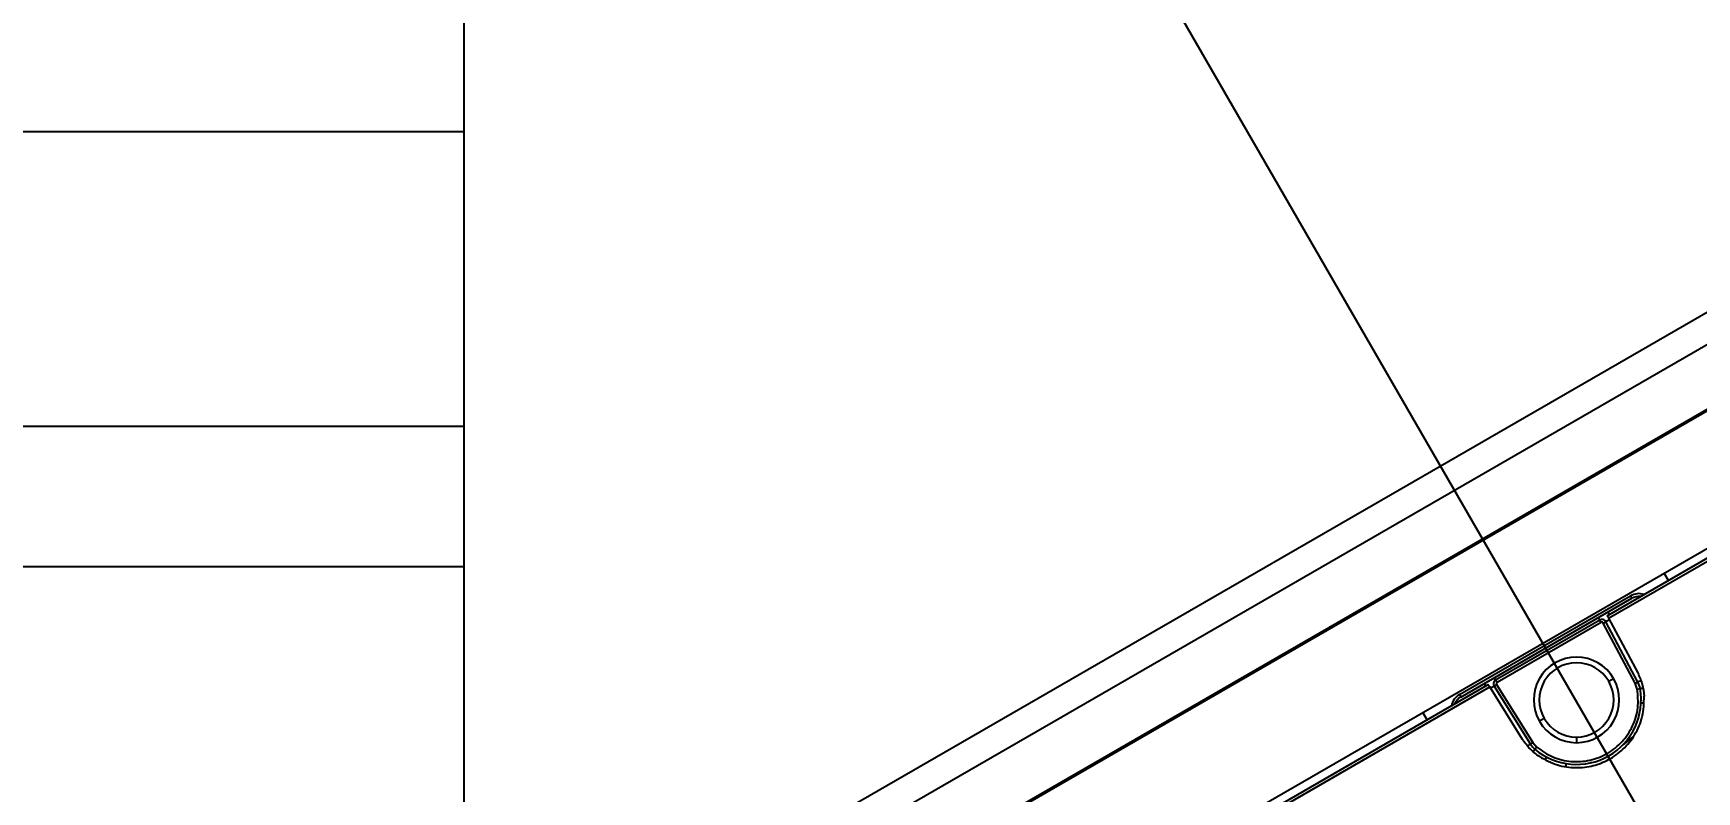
# Model space of a CAD drawing. Header units: millimetres. Extents: x 3916 to 10869, y 6515 to 11511.
# Drawn here: x 7078.7 to 7138, y 8837.8 to 8864.8 of the extents above; entities that cross this region are included whole.
import ezdxf

# ---------------------------------------------------------------- set-up
doc = ezdxf.new("R2010")
doc.units = ezdxf.units.MM
doc.header["$LTSCALE"] = 50
doc.header["$PDSIZE"] = -1
doc.linetypes.add('CENTERX2', pattern=[20.32, 12.7, -2.54, 2.54, -2.54])
doc.layers.add('CENTER_LINE', color=1, linetype='CENTERX2')
doc.layers.add('dim', color=4, linetype='Continuous', lineweight=18)
doc.styles.add('SLDTEXTSTYLE0', font='GULIM.TTC')
doc.dimstyles.new('ISO-25', dxfattribs={"dimtxt": 2.5, "dimasz": 2.5, "dimexe": 1.25, "dimexo": 0.625, "dimtad": 1, "dimtxsty": 'SLDTEXTSTYLE0', "dimcen": 2.5, "dimadec": 0, "dimazin": 0, "dimtfac": 1, "dimtmove": 0, "dimatfit": 3, "dimfxl": 0, "dimarcsym": 0})

# ---------------------------------------------------------------- blocks, each defined once
blk = doc.blocks.new('*D26')
at = {"layer": 'Defpoints', "color": 0}
for p in [(7076.309, 10374.327), (7115.34, 8872.803), (7170.485, 8777.288), (7168.471, 8417.732), (7076.309, 7240.741)]:
    blk.add_point(p, dxfattribs=at)
at = {"layer": 'dim', "color": 0, "lineweight": -2, "ltscale": 2}
blk.add_line((7176.735, 8766.463), (7354.177, 8459.124), dxfattribs=at)
blk.add_arc((7076.309, 8940.406), 530.736, 275.39976, 294.60024, dxfattribs=at)
at = {"layer": 'dim', "color": 0}
for points in [[(7301.069, 8450.437), (7293.425, 8465.247), (7341.677, 8480.775)], [(7125.861, 8420.349), (7126.646, 8403.701), (7076.309, 8409.669)]]:
    blk.add_solid(points, dxfattribs=at)
at = {"layer": 'dim', "color": 0, "insert": (7203.612, 8465.304), "char_height": 50, "attachment_point": 5, "rotation": 15, "style": 'SLDTEXTSTYLE0'}
blk.add_mtext('30%%d', dxfattribs=at)
blk = doc.blocks.new('*D28')
at = {"layer": 'Defpoints', "color": 0}
for p in [(7076.309, 9545.787), (7142.913, 8825.045), (7360.887, 8825.045)]:
    blk.add_point(p, dxfattribs=at)
at = {"layer": 'dim', "color": 0, "lineweight": -2, "ltscale": 2}
for p, q in [((7088.809, 9545.787), (7385.887, 9545.787)), ((7360.887, 9495.787), (7360.887, 8875.045)), ((7155.413, 8825.045), (7385.887, 8825.045))]:
    blk.add_line(p, q, dxfattribs=at)
at = {"layer": 'dim', "color": 0}
for points in [[(7369.22, 9495.787), (7352.554, 9495.787), (7360.887, 9545.787)], [(7352.554, 8875.045), (7369.22, 8875.045), (7360.887, 8825.045)]]:
    blk.add_solid(points, dxfattribs=at)
at = {"layer": 'dim', "color": 0, "insert": (7318.637, 9185.416), "char_height": 50, "attachment_point": 5, "rotation": 90, "style": 'SLDTEXTSTYLE0'}
blk.add_mtext('720,74', dxfattribs=at)
blk = doc.blocks.new('*D37')
at = {"layer": 'Defpoints', "color": 0}
for p in [(7269.115, 10680.896), (7076.309, 10374.327), (7170.485, 10314.286), (7115.34, 10218.771), (7076.309, 7240.741)]:
    blk.add_point(p, dxfattribs=at)
at = {"layer": 'dim', "color": 0, "lineweight": -2, "ltscale": 2}
for p, q in [((7076.309, 10386.827), (7076.309, 10739.893)), ((7176.735, 10325.111), (7370.672, 10661.019))]:
    blk.add_line(p, q, dxfattribs=at)
blk.add_arc((7076.309, 10151.168), 563.725, 65.08356, 84.91644, dxfattribs=at)
at = {"layer": 'dim', "color": 0}
for points in [[(7126.63, 10721.001), (7125.891, 10704.351), (7076.309, 10714.893)], [(7309.962, 10655.029), (7317.647, 10669.818), (7358.172, 10639.368)]]:
    blk.add_solid(points, dxfattribs=at)
at = {"layer": 'dim', "color": 0, "insert": (7232.274, 10733.235), "char_height": 50, "attachment_point": 5, "rotation": 345, "style": 'SLDTEXTSTYLE0'}
blk.add_mtext('30%%d', dxfattribs=at)

msp = doc.modelspace()

# ---------------------------------------------------------------- linework, layer by layer
at = {"color": 7, "linetype": 'Continuous', "lineweight": 25}
for p, q in [((7094.059, 8886.287), (7094.059, 8829.287)), ((7094.059, 8829.287), (7164.059, 8869.701)), ((7097.157, 8829.921), (7161.961, 8867.335)), ((7098.157, 8828.189), (7162.961, 8865.603)), ((7102.308, 8830.528), (7158.362, 8862.891)), ((7094.059, 8861.287), (7058.559, 8861.287)), ((7104.434, 8826.847), (7160.487, 8859.21)), ((7134.808, 8844.037), (7160.637, 8858.95)), ((7134.854, 8843.95), (7160.687, 8858.864)), ((7094.059, 8850.787), (7058.559, 8850.787)), ((7058.559, 8845.787), (7094.059, 8845.787)), ((7136.984, 8845.294), (7136.834, 8845.554)), ((7129.54, 8841.227), (7135.632, 8844.744)), ((7129.59, 8841.14), (7135.682, 8844.658)), ((7134.544, 8843.885), (7134.494, 8843.971)), ((7134.854, 8843.95), (7135.278, 8843.154)), ((7134.543, 8843.885), (7130.829, 8841.74)), ((7134.593, 8843.798), (7130.879, 8841.653)), ((7134.544, 8843.885), (7134.543, 8843.885)), ((7134.593, 8843.798), (7134.543, 8843.885)), ((7134.663, 8843.778), (7134.751, 8843.825)), ((7135.806, 8841.628), (7134.663, 8843.778)), ((7135.894, 8841.675), (7134.751, 8843.825)), ((7135.278, 8843.154), (7135.891, 8842)), ((7104.584, 8826.587), (7130.564, 8841.587)), ((7130.861, 8841.584), (7130.777, 8841.531)), ((7130.829, 8841.74), (7130.779, 8841.827)), ((7130.879, 8841.653), (7130.829, 8841.74)), ((7130.861, 8841.584), (7132.152, 8839.518)), ((7134.859, 8841.7), (7135.032, 8841.8)), ((7135.806, 8841.628), (7135.894, 8841.675)), ((7135.877, 8841.421), (7135.806, 8841.628)), ((7104.633, 8826.502), (7130.617, 8841.503)), ((7129.54, 8841.227), (7129.59, 8841.14)), ((7131.787, 8839.63), (7130.617, 8841.503)), ((7130.777, 8841.531), (7132.067, 8839.465)), ((7135.877, 8841.421), (7135.976, 8841.439)), ((7128.388, 8840.331), (7128.238, 8840.591)), ((7132.564, 8840.375), (7132.39, 8840.275)), ((7132.152, 8839.518), (7132.067, 8839.465)), ((7132.152, 8839.518), (7132.295, 8839.353)), ((7132.295, 8839.353), (7132.231, 8839.277)), ((7133.711, 8839.712), (7133.711, 8839.512))]:
    msp.add_line(p, q, dxfattribs=at)
for centre, radius, start, end in [((7135.932, 8844.225), 0.6, 71.81031, 120), ((7135.932, 8844.225), 0.5, 83.1301, 120), ((7134.618, 8843.755), 0.15, 28, 120), ((7133.711, 8841.037), 1.525, 30, 210), ((7133.711, 8841.037), 1.325, 30, 210), ((7130.904, 8841.61), 0.15, 120, 212), ((7133.711, 8841.037), 1.525, 270, 30), ((7133.711, 8841.037), 1.325, 270, 30), ((7135.188, 8841.299), 0.8, 10.05821, 28), ((7129.84, 8840.707), 0.6, 120, 168.18969), ((7129.84, 8840.707), 0.5, 120, 156.8699), ((7133.711, 8841.037), 2.3, 229.94179, 10.05821), ((7133.711, 8841.037), 1.525, 210, 270), ((7133.711, 8841.037), 1.325, 210, 270), ((7132.746, 8839.889), 0.8, 212, 229.94179), ((7135.58, 8839.229), 0.3, 120, 135.94237)]:
    msp.add_arc(centre, radius, start, end, dxfattribs=at)
for points in [[(7135.632, 8844.744), (7135.639, 8844.733), (7135.652, 8844.71), (7135.668, 8844.681), (7135.68, 8844.661), (7135.681, 8844.659), (7135.682, 8844.658)], [(7134.663, 8843.778), (7134.661, 8843.781), (7134.657, 8843.787), (7134.65, 8843.794), (7134.642, 8843.799), (7134.632, 8843.803), (7134.622, 8843.805), (7134.612, 8843.805), (7134.602, 8843.803), (7134.596, 8843.8), (7134.593, 8843.798)], [(7130.879, 8841.653), (7130.876, 8841.652), (7130.87, 8841.648), (7130.864, 8841.64), (7130.858, 8841.632), (7130.855, 8841.622), (7130.854, 8841.612), (7130.854, 8841.602), (7130.857, 8841.592), (7130.86, 8841.587), (7130.861, 8841.584)], [(7135.891, 8842), (7135.952, 8841.868), (7136.074, 8841.606), (7136.106, 8841.318), (7136.122, 8841.174)], [(7132.295, 8839.353), (7132.48, 8839.224), (7132.848, 8838.966), (7133.517, 8838.813), (7134.194, 8838.855), (7134.828, 8839.102), (7135.36, 8839.528), (7135.734, 8840.093), (7135.936, 8840.749), (7135.897, 8841.197), (7135.877, 8841.421)], [(7132.387, 8839.017), (7132.27, 8839.103), (7132.037, 8839.275), (7131.871, 8839.512), (7131.787, 8839.63)]]:
    msp.add_open_spline(points, degree=3, dxfattribs=at)
for points, knots in [([(7134.804, 8844.16), (7134.839, 8844.143), (7134.876, 8844.125), (7134.906, 8844.097), (7134.908, 8844.095)], [0, 0, 0, 0, 0.925527, 1, 1, 1, 1]), ([(7134.808, 8844.037), (7134.808, 8844.036), (7134.809, 8844.035), (7134.816, 8844.022), (7134.825, 8844.006), (7134.833, 8843.99), (7134.843, 8843.971), (7134.851, 8843.957), (7134.854, 8843.95)], [0, 0, 0, 0, 0.199312, 0.431928, 0.561339, 0.699157, 0.845379, 1, 1, 1, 1]), ([(7134.751, 8843.825), (7134.754, 8843.827), (7134.758, 8843.831), (7134.788, 8843.85), (7134.825, 8843.873), (7134.859, 8843.894), (7134.878, 8843.905)], [0, 0, 0, 0, 0.332942, 0.531738, 0.751642, 1, 1, 1, 1]), ([(7130.465, 8841.53), (7130.462, 8841.546), (7130.455, 8841.586), (7130.458, 8841.627), (7130.46, 8841.652)], [0, 0, 0, 0, 0.399148, 1, 1, 1, 1]), ([(7130.617, 8841.503), (7130.613, 8841.51), (7130.604, 8841.523), (7130.593, 8841.542), (7130.584, 8841.557), (7130.574, 8841.572), (7130.566, 8841.585), (7130.565, 8841.587), (7130.564, 8841.587)], [0, 0, 0, 0, 0.154621, 0.300843, 0.438661, 0.568072, 0.800688, 1, 1, 1, 1]), ([(7136.001, 8841.725), (7135.992, 8841.72), (7135.953, 8841.7), (7135.909, 8841.679), (7135.899, 8841.676), (7135.894, 8841.675)], [0, 0, 0, 0, 0.133226, 0.566613, 1, 1, 1, 1]), ([(7130.644, 8841.461), (7130.663, 8841.471), (7130.699, 8841.491), (7130.736, 8841.511), (7130.768, 8841.527), (7130.773, 8841.529), (7130.777, 8841.531)], [0, 0, 0, 0, 0.248359, 0.468272, 0.667073, 1, 1, 1, 1]), ([(7132.387, 8839.017), (7132.596, 8838.904), (7133.003, 8838.685), (7133.676, 8838.595), (7134.302, 8838.669), (7134.878, 8838.893), (7135.393, 8839.263), (7135.813, 8839.787), (7136.099, 8840.444), (7136.114, 8840.927), (7136.122, 8841.174)], [0, 0, 0, 0, 0.133323, 0.258731, 0.376214, 0.485763, 0.604265, 0.729477, 0.861391, 1, 1, 1, 1]), ([(7136.076, 8841.451), (7136.065, 8841.449), (7136.027, 8841.443), (7135.988, 8841.438), (7135.98, 8841.439), (7135.976, 8841.439)], [0, 0, 0, 0, 0.16005, 0.580024, 1, 1, 1, 1]), ([(7136.009, 8840.934), (7136.01, 8840.933), (7136.013, 8840.933), (7136.036, 8840.932), (7136.065, 8840.931), (7136.089, 8840.93), (7136.099, 8840.929)], [0, 0, 0, 0, 0.289876, 0.567284, 0.832288, 1, 1, 1, 1]), ([(7132.067, 8839.465), (7132.064, 8839.462), (7132.057, 8839.455), (7132.016, 8839.427), (7131.979, 8839.403), (7131.971, 8839.397)], [0, 0, 0, 0, 0.433387, 0.866774, 1, 1, 1, 1]), ([(7132.231, 8839.277), (7132.229, 8839.272), (7132.224, 8839.263), (7132.187, 8839.217), (7132.17, 8839.196)], [0, 0, 0, 0, 0.529282, 1, 1, 1, 1]), ([(7135.43, 8839.489), (7135.43, 8839.489), (7135.43, 8839.489), (7135.434, 8839.492), (7135.452, 8839.505), (7135.501, 8839.542), (7135.597, 8839.616), (7135.677, 8839.684), (7135.727, 8839.727)], [0, 0, 0, 0, 0.016833, 0.035478, 0.082314, 0.22795, 0.520655, 1, 1, 1, 1]), ([(7132.61, 8838.914), (7132.615, 8838.923), (7132.626, 8838.945), (7132.639, 8838.971), (7132.65, 8838.991), (7132.651, 8838.994), (7132.652, 8838.995)], [0, 0, 0, 0, 0.171301, 0.434735, 0.710947, 1, 1, 1, 1]), ([(7133.341, 8838.767), (7133.339, 8838.763), (7133.337, 8838.754), (7133.327, 8838.701), (7133.323, 8838.677)], [0, 0, 0, 0, 0.549157, 1, 1, 1, 1]), ([(7134.27, 8838.806), (7134.255, 8838.802), (7134.228, 8838.794), (7134.203, 8838.781), (7134.193, 8838.775)], [0, 0, 0, 0, 0.559905, 1, 1, 1, 1])]:
    msp.add_open_spline(points, degree=3, knots=knots, dxfattribs=at)
at = {"layer": 'CENTER_LINE'}
msp.add_line((7170.485, 8777.288), (7115.34, 8872.803), dxfattribs=at)

# ---------------------------------------------------------------- dimensions: what is measured, and where the dimension line sits
at = {"layer": 'dim', "ltscale": 2}
dim = msp.add_angular_dim_2l(base=(7269.115, 10680.896), line1=((7076.309, 7240.741), (7076.309, 10374.327)), line2=((7170.485, 10314.286), (7115.34, 10218.771)), dimstyle='ISO-25', override={"dimscale": 20}, dxfattribs=at)
dim.commit()
dim.dimension.update_dxf_attribs({"geometry": '*D37', "text_midpoint": (7222.212, 10695.685), "dimtype": 162})
dim = msp.add_angular_dim_2l(base=(7168.471, 8417.732), line1=((7170.485, 8777.288), (7115.34, 8872.803)), line2=((7076.309, 7240.741), (7076.309, 10374.327)), dimstyle='ISO-25', override={"dimscale": 20}, dxfattribs=at)
dim.commit()
dim.dimension.update_dxf_attribs({"geometry": '*D26', "text_midpoint": (7203.612, 8465.304)})
dim = msp.add_linear_dim(base=(7360.887, 8825.045), p1=(7076.309, 9545.787), p2=(7142.913, 8825.045), angle=90, dimstyle='ISO-25', override={"dimscale": 20}, dxfattribs=at)
dim.commit()
dim.dimension.update_dxf_attribs({"geometry": '*D28', "text_midpoint": (7318.637, 9185.416)})

doc.saveas('drawing.dxf')
